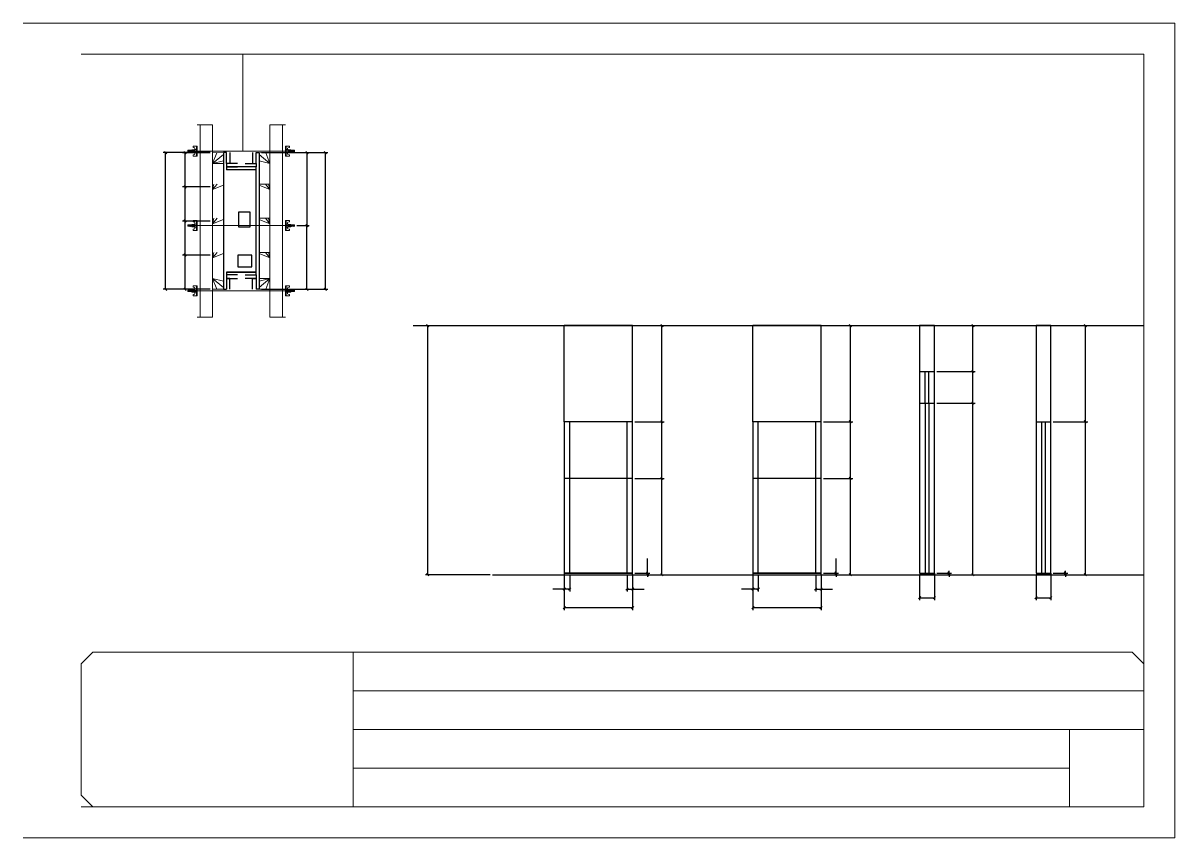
# Model space of a CAD drawing. Header units: metres. Extents: x 2743 to 5833, y 10700 to 11750.
# Drawn here: x 2743 to 4228, y 10700 to 11750 of the extents above; entities that cross this region are included whole.
import ezdxf

# ---------------------------------------------------------------- set-up
doc = ezdxf.new("R2010")
doc.units = ezdxf.units.M
for name, color, linetype in [('00 - FELIPE', 7, 'Continuous'), ('CHAPA', 7, 'Continuous'), ('COTA', 7, 'Continuous'), ('Hachura', 7, 'Continuous'), ('Madeira', 7, 'Continuous'), ('NIVEL 2° PAV.', 7, 'Continuous'), ('Nível', 7, 'Continuous'), ('Painéis', 7, 'Continuous'), ('Perfil Metálico', 7, 'Continuous'), ('SARR_2.2x7', 7, 'Continuous'), ('SARRAFO', 7, 'Continuous'), ('SARRAFO DE PRESSAO', 7, 'Continuous'), ('Texto Seção', 7, 'Continuous')]:
    doc.layers.add(name, color=color, linetype=linetype)

msp = doc.modelspace()

# ---------------------------------------------------------------- linework, layer by layer
at = {"layer": '00 - FELIPE', "color": 4, "lineweight": 25}
for p, q in [((3921.7, 11301.2), (3970.3, 11301.2)), ((3967.3, 11260.2), (3967.3, 11301.2)), ((3921.7, 11260.2), (3970.3, 11260.2))]:
    msp.add_line(p, q, dxfattribs=at)
at = {"layer": '00 - FELIPE', "color": 0, "lineweight": 25}
for p, q in [((3968.8, 11299.7), (3965.8, 11302.7)), ((3965.8, 11261.7), (3968.8, 11258.7))]:
    msp.add_line(p, q, dxfattribs=at)
at = {"layer": 'CHAPA', "color": 1, "lineweight": 25}
for points in [[(3005.1, 11583), (3001.1, 11583), (3001.1, 11407), (3005.1, 11407)], [(3005.1, 11583), (3001.1, 11583), (3001.1, 11407), (3005.1, 11407)], [(3043.1, 11583), (3047.1, 11583), (3047.1, 11407), (3043.1, 11407)], [(3043.1, 11583), (3047.1, 11583), (3047.1, 11407), (3043.1, 11407)], [(3043.1, 11561), (3043.1, 11564.6), (3005.1, 11564.6), (3005.1, 11561)], [(3043.1, 11561), (3043.1, 11564.6), (3005.1, 11564.6), (3005.1, 11561)], [(3043.1, 11425.4), (3043.1, 11429), (3005.1, 11429), (3005.1, 11425.4)], [(3043.1, 11425.4), (3043.1, 11429), (3005.1, 11429), (3005.1, 11425.4)]]:
    msp.add_lwpolyline(points, dxfattribs=at)
at = {"layer": 'COTA', "color": 0, "lineweight": 25}
for p, q in [((2928, 11581.5), (2925, 11584.5)), ((2952.9, 11581.4), (2949.9, 11584.4)), ((3110.3, 11581.5), (3107.3, 11584.5)), ((3134, 11581.5), (3131, 11584.5)), ((2949.9, 11540.4), (2952.9, 11537.4)), ((2952.9, 11537.4), (2949.9, 11540.4)), ((2949.9, 11496.4), (2952.9, 11493.4)), ((2952.9, 11493.4), (2949.9, 11496.4)), ((3110.3, 11487.5), (3107.3, 11490.5)), ((3107.3, 11490.5), (3110.3, 11487.5)), ((2949.9, 11452.4), (2952.9, 11449.4)), ((2952.9, 11449.4), (2949.9, 11452.4)), ((2925, 11408.5), (2928, 11405.5)), ((2949.9, 11408.4), (2952.9, 11405.4)), ((3107.3, 11408.5), (3110.3, 11405.5)), ((3131, 11408.5), (3134, 11405.5)), ((3567.9, 11358.7), (3564.9, 11361.7)), ((3810.9, 11358.7), (3807.9, 11361.7)), ((3968.8, 11358.7), (3965.8, 11361.7)), ((4113.8, 11358.7), (4110.8, 11361.7)), ((3965.8, 11302.7), (3968.8, 11299.7)), ((3968.8, 11258.7), (3965.8, 11261.7)), ((3567.9, 11234.7), (3564.9, 11237.7)), ((3564.9, 11237.7), (3567.9, 11234.7)), ((3810.9, 11234.7), (3807.9, 11237.7)), ((3807.9, 11237.7), (3810.9, 11234.7)), ((4110.8, 11237.7), (4113.8, 11234.7)), ((4113.8, 11234.7), (4110.8, 11237.7)), ((3564.9, 11164.7), (3567.9, 11161.7)), ((3567.9, 11161.7), (3564.9, 11164.7)), ((3807.9, 11164.7), (3810.9, 11161.7)), ((3810.9, 11161.7), (3807.9, 11164.7)), ((3546.3, 11042.7), (3549.3, 11039.7)), ((3549.3, 11037.7), (3546.3, 11040.7)), ((3564.9, 11040.7), (3567.9, 11037.7)), ((3789.3, 11042.7), (3792.3, 11039.7)), ((3792.3, 11037.7), (3789.3, 11040.7)), ((3807.9, 11040.7), (3810.9, 11037.7)), ((3935, 11042.7), (3938, 11039.7)), ((3938, 11037.7), (3935, 11040.7)), ((3965.8, 11040.7), (3968.8, 11037.7)), ((4085, 11042.7), (4088, 11039.7)), ((4088, 11037.7), (4085, 11040.7)), ((4110.8, 11040.7), (4113.8, 11037.7)), ((3442, 11022.2), (3439, 11019.2)), ((3446, 11019.2), (3449, 11022.2)), ((3523, 11022.2), (3520, 11019.2)), ((3527, 11019.2), (3530, 11022.2)), ((3685.1, 11022.2), (3682.1, 11019.2)), ((3689.1, 11019.2), (3692.1, 11022.2)), ((3766.1, 11022.2), (3763.1, 11019.2)), ((3770.1, 11019.2), (3773.1, 11022.2)), ((3900.1, 11010.9), (3897.1, 11007.9)), ((3916.1, 11007.9), (3919.1, 11010.9)), ((4050.1, 11010.9), (4047.1, 11007.9)), ((4066.1, 11007.9), (4069.1, 11010.9)), ((3442, 10998.1), (3439, 10995.1)), ((3527, 10995.1), (3530, 10998.1)), ((3685.1, 10998.1), (3682.1, 10995.1)), ((3770.1, 10995.1), (3773.1, 10998.1))]:
    msp.add_line(p, q, dxfattribs=at)
at = {"layer": 'COTA', "color": 241, "lineweight": 25}
for p, q in [((2984.1, 11583), (2923.5, 11583)), ((2926.5, 11407), (2926.5, 11583)), ((2984.1, 11582.9), (2948.4, 11582.9)), ((2951.4, 11582.9), (2951.4, 11538.9)), ((3050.1, 11583), (3135.5, 11583)), ((3084.1, 11583), (3111.8, 11583)), ((3108.8, 11583), (3108.8, 11489)), ((3132.5, 11407), (3132.5, 11583)), ((2984.1, 11538.9), (2948.4, 11538.9)), ((2984.1, 11538.9), (2948.4, 11538.9)), ((2951.4, 11538.9), (2951.4, 11494.9)), ((2984.1, 11494.9), (2948.4, 11494.9)), ((2984.1, 11494.9), (2948.4, 11494.9)), ((2951.4, 11494.9), (2951.4, 11450.9)), ((3095.9, 11489), (3111.8, 11489)), ((3095.9, 11489), (3111.8, 11489)), ((3108.8, 11407), (3108.8, 11489)), ((2984.1, 11450.9), (2948.4, 11450.9)), ((2984.1, 11450.9), (2948.4, 11450.9)), ((2951.4, 11450.9), (2951.4, 11406.9)), ((2984.1, 11407), (2923.5, 11407)), ((2984.1, 11406.9), (2948.4, 11406.9)), ((3050.1, 11407), (3135.5, 11407)), ((3084.1, 11407), (3111.8, 11407)), ((3528.5, 11360.2), (3440.5, 11360.2)), ((3440.5, 11236.2), (3440.5, 11360.2)), ((3528.5, 11236.2), (3528.5, 11360.2)), ((3771.6, 11360.2), (3683.6, 11360.2)), ((3683.6, 11236.2), (3683.6, 11360.2)), ((3771.6, 11236.2), (3771.6, 11360.2))]:
    msp.add_line(p, q, dxfattribs=at)
at = {"layer": 'COTA', "color": 180, "lineweight": 25}
for p, q in [((3035.5, 11506.5), (3020.5, 11506.5)), ((3020.5, 11506.5), (3020.5, 11487.5)), ((3035.5, 11487.5), (3035.5, 11506.5)), ((3020.5, 11487.5), (3035.5, 11487.5)), ((3037.8, 11451), (3019.8, 11451)), ((3019.8, 11451), (3019.8, 11436)), ((3037.8, 11436), (3037.8, 11451)), ((3019.8, 11436), (3037.8, 11436))]:
    msp.add_line(p, q, dxfattribs=at)
at = {"layer": 'COTA', "color": 4, "lineweight": 25}
for p, q in [((3531.5, 11360.2), (3569.4, 11360.2)), ((3566.4, 11236.2), (3566.4, 11360.2)), ((3774.6, 11360.2), (3812.4, 11360.2)), ((3809.4, 11236.2), (3809.4, 11360.2)), ((3920.6, 11360.2), (3970.3, 11360.2)), ((3967.3, 11301.2), (3967.3, 11360.2)), ((4070.6, 11360.2), (4115.3, 11360.2)), ((4112.3, 11236.2), (4112.3, 11360.2)), ((3920.6, 11301.2), (3970.3, 11301.2)), ((3920.6, 11260.2), (3970.3, 11260.2)), ((3967.3, 11039.2), (3967.3, 11260.2)), ((3531.5, 11236.2), (3569.4, 11236.2)), ((3531.5, 11236.2), (3569.4, 11236.2)), ((3566.4, 11163.2), (3566.4, 11236.2)), ((3774.6, 11236.2), (3812.4, 11236.2)), ((3774.6, 11236.2), (3812.4, 11236.2)), ((3809.4, 11163.2), (3809.4, 11236.2)), ((4070.6, 11236.2), (4115.3, 11236.2)), ((4070.6, 11236.2), (4115.3, 11236.2)), ((4112.3, 11039.2), (4112.3, 11236.2)), ((3531.5, 11163.2), (3569.4, 11163.2)), ((3531.5, 11163.2), (3569.4, 11163.2)), ((3566.4, 11039.2), (3566.4, 11163.2)), ((3774.6, 11163.2), (3812.4, 11163.2)), ((3774.6, 11163.2), (3812.4, 11163.2)), ((3809.4, 11039.2), (3809.4, 11163.2)), ((3547.8, 11041.2), (3547.8, 11060.1)), ((3790.8, 11041.2), (3790.8, 11060.1)), ((3440.5, 11038.2), (3440.5, 10993.6)), ((3440.5, 11036.2), (3440.5, 11017.7)), ((3447.5, 11038.2), (3447.5, 11017.7)), ((3521.5, 11038.2), (3521.5, 11017.7)), ((3528.5, 11038.2), (3528.5, 10993.6)), ((3528.5, 11036.2), (3528.5, 11017.7)), ((3531.5, 11041.2), (3550.8, 11041.2)), ((3531.5, 11039.2), (3550.8, 11039.2)), ((3531.5, 11039.2), (3569.4, 11039.2)), ((3547.8, 11039.2), (3547.8, 11041.2)), ((3547.8, 11039.2), (3547.8, 11036.2)), ((3683.6, 11038.2), (3683.6, 10993.6)), ((3683.6, 11036.2), (3683.6, 11017.7)), ((3690.6, 11038.2), (3690.6, 11017.7)), ((3764.6, 11038.2), (3764.6, 11017.7)), ((3771.6, 11038.2), (3771.6, 10993.6)), ((3771.6, 11036.2), (3771.6, 11017.7)), ((3774.6, 11041.2), (3793.8, 11041.2)), ((3774.6, 11039.2), (3793.8, 11039.2)), ((3774.6, 11039.2), (3812.4, 11039.2)), ((3790.8, 11039.2), (3790.8, 11041.2)), ((3790.8, 11039.2), (3790.8, 11036.2)), ((3898.6, 11038.2), (3898.6, 11006.4)), ((3917.6, 11038.2), (3917.6, 11006.4)), ((3920.6, 11041.2), (3939.5, 11041.2)), ((3920.6, 11039.2), (3939.5, 11039.2)), ((3920.6, 11039.2), (3970.3, 11039.2)), ((3936.5, 11041.2), (3936.5, 11044.2)), ((3936.5, 11039.2), (3936.5, 11041.2)), ((3936.5, 11039.2), (3936.5, 11036.2)), ((4048.6, 11038.2), (4048.6, 11006.4)), ((4067.6, 11038.2), (4067.6, 11006.4)), ((4070.6, 11041.2), (4089.5, 11041.2)), ((4070.6, 11039.2), (4089.5, 11039.2)), ((4070.6, 11039.2), (4115.3, 11039.2)), ((4086.5, 11041.2), (4086.5, 11044.2)), ((4086.5, 11039.2), (4086.5, 11041.2)), ((4086.5, 11039.2), (4086.5, 11036.2)), ((3440.5, 11020.7), (3425.8, 11020.7)), ((3447.5, 11020.7), (3440.5, 11020.7)), ((3521.5, 11020.7), (3528.5, 11020.7)), ((3528.5, 11020.7), (3543.3, 11020.7)), ((3683.6, 11020.7), (3668.8, 11020.7)), ((3690.6, 11020.7), (3683.6, 11020.7)), ((3764.6, 11020.7), (3771.6, 11020.7)), ((3771.6, 11020.7), (3786.3, 11020.7)), ((3898.6, 11009.4), (3917.6, 11009.4)), ((4048.6, 11009.4), (4067.6, 11009.4)), ((3528.5, 10996.6), (3440.5, 10996.6)), ((3771.6, 10996.6), (3683.6, 10996.6))]:
    msp.add_line(p, q, dxfattribs=at)
at = {"layer": 'COTA', "color": 241, "lineweight": 25}
for points in [[(3917.6, 11301.2), (3917.6, 11360.2), (3898.6, 11360.2), (3898.6, 11301.2)], [(4067.6, 11236.2), (4067.6, 11360.2), (4048.6, 11360.2), (4048.6, 11236.2)]]:
    msp.add_lwpolyline(points, dxfattribs=at)
at = {"layer": 'Hachura', "color": 0, "lineweight": 9}
for p, q in [((2955.6, 11586), (2955.3, 11585.7)), ((2955.3, 11585.7), (2955.3, 11584.4)), ((2955.6, 11584.1), (2955.3, 11584.4)), ((2955.9, 11586), (2955.6, 11586)), ((2955.6, 11584.1), (2955.6, 11586)), ((2956.2, 11584.1), (2955.6, 11585.3)), ((2956.2, 11584), (2955.6, 11585.1)), ((2955.6, 11584.6), (2955.9, 11583.9)), ((2955.6, 11584.3), (2955.7, 11584.1)), ((2955.9, 11586), (2956.9, 11584.1)), ((2955.9, 11586), (2956.9, 11584.1)), ((2956, 11586.1), (2957.1, 11583.9)), ((2957.3, 11584), (2956.2, 11586.1)), ((2956.2, 11584.1), (2956.9, 11584.1)), ((2957.1, 11586), (2956.4, 11586)), ((2957.4, 11584.1), (2956.4, 11586)), ((2957.1, 11586), (2958, 11584.1)), ((2957.2, 11586.1), (2958.2, 11583.9)), ((2958.5, 11584), (2957.4, 11586.1)), ((2958, 11584.1), (2957.4, 11584.1)), ((2958.2, 11586), (2957.6, 11586)), ((2958.6, 11584.1), (2957.6, 11586)), ((2957.8, 11586), (2957.6, 11586)), ((2958.2, 11586), (2959.2, 11584.1)), ((2958.3, 11586.1), (2959.4, 11583.9)), ((2959.6, 11584), (2958.6, 11586.1)), ((2958.8, 11584.1), (2958.6, 11584.1)), ((2959.4, 11586), (2958.7, 11586)), ((2959.7, 11584.1), (2958.7, 11586)), ((2958.8, 11584.1), (2959.2, 11584.1)), ((2959.4, 11586), (2960.4, 11584.1)), ((2960.4, 11584.8), (2959.7, 11586.1)), ((2959.7, 11584.1), (2960.4, 11584.1)), ((2960.4, 11585.1), (2959.9, 11586)), ((2960.4, 11586), (2959.9, 11586)), ((2960.4, 11583.3), (2960.4, 11586.6)), ((2960.4, 11583.3), (2960.4, 11586.6)), ((2960.4, 11586.6), (2963.6, 11586.6)), ((2960.4, 11585.6), (2963.6, 11585.6)), ((2960.4, 11584.1), (2963.6, 11584.1)), ((2963.6, 11583.3), (2960.4, 11583.3)), ((2967.1, 11591.4), (2961.9, 11591.4)), ((2961.9, 11591.4), (2961.9, 11589.7)), ((2961.9, 11589.7), (2964.1, 11589.2)), ((2963.6, 11586.9), (2963.6, 11583)), ((2966.2, 11586.9), (2963.6, 11586.9)), ((2963.6, 11583), (2963.6, 11583.3)), ((2963.6, 11583), (2963.6, 11583.3)), ((2963.6, 11583), (2966.2, 11583)), ((2966.2, 11585.3), (2964.2, 11585.3)), ((2964.2, 11584.8), (2966.2, 11584.8)), ((2964.4, 11588.8), (2964.4, 11586.9)), ((2964.4, 11581.1), (2964.4, 11583)), ((2966.1, 11591.3), (2967.1, 11591.3)), ((2966.1, 11591.1), (2967.1, 11591.1)), ((2966.1, 11590.7), (2967.1, 11590.7)), ((2966.1, 11590.3), (2967.1, 11590.3)), ((2966.1, 11589.4), (2967.1, 11589.4)), ((2966.1, 11588), (2967.1, 11588)), ((2966.2, 11591.4), (2966.2, 11578.5)), ((2966.2, 11591.4), (2966.2, 11586.3)), ((2966.2, 11585), (2966.2, 11586.9)), ((2966.2, 11586.3), (2966.2, 11585.6)), ((2966.2, 11585), (2967.1, 11585)), ((2966.5, 11585.9), (2966.3, 11585.9)), ((2966.3, 11584), (2966.7, 11584)), ((2966.9, 11585.9), (2966.5, 11585.9)), ((2967.1, 11578.5), (2967.1, 11591.4)), ((2967.1, 11579.5), (2967.1, 11587.3)), ((3081.1, 11578.5), (3081.1, 11591.4)), ((3081.1, 11591.4), (3086.2, 11591.4)), ((3082, 11591.3), (3081.1, 11591.3)), ((3082, 11591.1), (3081.1, 11591.1)), ((3082, 11590.7), (3081.1, 11590.7)), ((3082, 11590.3), (3081.1, 11590.3)), ((3082, 11589.4), (3081.1, 11589.4)), ((3082, 11588), (3081.1, 11588)), ((3081.1, 11579.5), (3081.1, 11587.3)), ((3082, 11585), (3081.1, 11585)), ((3081.2, 11585.9), (3081.7, 11585.9)), ((3081.8, 11584), (3081.4, 11584)), ((3081.7, 11585.9), (3081.9, 11585.9)), ((3082, 11591.4), (3082, 11578.5)), ((3082, 11591.4), (3082, 11586.3)), ((3082, 11585), (3082, 11586.9)), ((3082, 11586.9), (3084.6, 11586.9)), ((3082, 11586.3), (3082, 11585.6)), ((3082, 11585.3), (3084, 11585.3)), ((3084, 11584.8), (3082, 11584.8)), ((3084.6, 11583), (3082, 11583)), ((3083.8, 11588.8), (3083.8, 11586.9)), ((3083.8, 11581.1), (3083.8, 11583)), ((3086.2, 11589.7), (3084, 11589.2)), ((3084.6, 11586.9), (3084.6, 11583)), ((3087.8, 11586.6), (3084.6, 11586.6)), ((3087.8, 11585.6), (3084.6, 11585.6)), ((3087.8, 11584.1), (3084.6, 11584.1)), ((3084.6, 11583.3), (3087.8, 11583.3)), ((3084.6, 11583), (3084.6, 11583.3)), ((3084.6, 11583), (3084.6, 11583.3)), ((3086.2, 11591.4), (3086.2, 11589.7)), ((3087.7, 11583.3), (3087.7, 11586.6)), ((3087.8, 11583.3), (3087.8, 11586.6)), ((3087.8, 11584.8), (3088.4, 11586.1)), ((3088.7, 11586), (3087.8, 11584.1)), ((3087.8, 11585.1), (3088.2, 11586)), ((3087.8, 11586), (3088.2, 11586)), ((3088.4, 11584.1), (3087.8, 11584.1)), ((3088.4, 11584.1), (3089.4, 11586)), ((3088.5, 11584), (3089.6, 11586.1)), ((3089.8, 11586.1), (3088.7, 11583.9)), ((3088.7, 11586), (3089.4, 11586)), ((3089.9, 11586), (3088.9, 11584.1)), ((3089.4, 11584.1), (3088.9, 11584.1)), ((3089.4, 11584.1), (3089.6, 11584.1)), ((3089.6, 11584.1), (3090.5, 11586)), ((3089.7, 11584), (3090.7, 11586.1)), ((3091, 11586.1), (3089.9, 11583.9)), ((3089.9, 11586), (3090.5, 11586)), ((3091.1, 11586), (3090.1, 11584.1)), ((3090.1, 11584.1), (3090.7, 11584.1)), ((3090.3, 11586), (3090.5, 11586)), ((3090.7, 11584.1), (3091.7, 11586)), ((3090.8, 11584), (3091.9, 11586.1)), ((3092.1, 11586.1), (3091.1, 11583.9)), ((3091.1, 11586), (3091.7, 11586)), ((3092.2, 11586), (3091.3, 11584.1)), ((3092.2, 11586), (3091.3, 11584.1)), ((3091.9, 11584.1), (3091.3, 11584.1)), ((3091.9, 11584.1), (3092.5, 11585.3)), ((3092, 11584), (3092.5, 11585.1)), ((3092.2, 11586), (3092.5, 11586)), ((3092.5, 11584.6), (3092.2, 11583.9)), ((3092.5, 11584.3), (3092.4, 11584.1)), ((3092.5, 11586), (3092.9, 11585.7)), ((3092.5, 11584.1), (3092.5, 11586)), ((3092.5, 11584.1), (3092.9, 11584.4)), ((3092.9, 11585.7), (3092.9, 11584.4)), ((2961.9, 11580.2), (2964.1, 11580.8)), ((2961.9, 11578.5), (2961.9, 11580.2)), ((2966.2, 11578.5), (2961.9, 11578.5)), ((2966.1, 11581.9), (2967.1, 11581.9)), ((2966.1, 11580.5), (2967.1, 11580.5)), ((2966.1, 11579.7), (2967.1, 11579.7)), ((2966.1, 11579.2), (2967.1, 11579.2)), ((2966.1, 11578.9), (2967.1, 11578.9)), ((2966.1, 11578.6), (2967.1, 11578.6)), ((2966.2, 11578.5), (2967.1, 11578.5)), ((3082, 11581.9), (3081.1, 11581.9)), ((3082, 11580.5), (3081.1, 11580.5)), ((3082, 11579.7), (3081.1, 11579.7)), ((3082, 11579.2), (3081.1, 11579.2)), ((3082, 11578.9), (3081.1, 11578.9)), ((3082, 11578.6), (3081.1, 11578.6)), ((3082, 11578.5), (3081.1, 11578.5)), ((3082, 11578.5), (3086.2, 11578.5)), ((3086.2, 11580.2), (3084, 11580.8)), ((3086.2, 11578.5), (3086.2, 11580.2)), ((2967.1, 11495.4), (2961.9, 11495.4)), ((2961.9, 11495.4), (2961.9, 11493.7)), ((2966.1, 11495.3), (2967.1, 11495.3)), ((2966.1, 11495.1), (2967.1, 11495.1)), ((2966.1, 11494.7), (2967.1, 11494.7)), ((2966.1, 11494.3), (2967.1, 11494.3)), ((2966.2, 11495.4), (2966.2, 11482.5)), ((2966.2, 11495.4), (2966.2, 11490.3)), ((2967.1, 11482.5), (2967.1, 11495.4)), ((3081.1, 11482.5), (3081.1, 11495.4)), ((3081.1, 11495.4), (3086.2, 11495.4)), ((3082, 11495.3), (3081.1, 11495.3)), ((3082, 11495.1), (3081.1, 11495.1)), ((3082, 11494.7), (3081.1, 11494.7)), ((3082, 11494.3), (3081.1, 11494.3)), ((3082, 11495.4), (3082, 11482.5)), ((3082, 11495.4), (3082, 11490.3)), ((3086.2, 11495.4), (3086.2, 11493.7)), ((2955.6, 11490), (2955.3, 11489.7)), ((2955.3, 11489.7), (2955.3, 11488.4)), ((2955.6, 11488.1), (2955.3, 11488.4)), ((2955.9, 11490), (2955.6, 11490)), ((2955.6, 11488.1), (2955.6, 11490)), ((2956.2, 11488.1), (2955.6, 11489.3)), ((2956.2, 11488), (2955.6, 11489.1)), ((2955.6, 11488.6), (2955.9, 11487.9)), ((2955.6, 11488.3), (2955.7, 11488.1)), ((2955.9, 11490), (2956.9, 11488.1)), ((2955.9, 11490), (2956.9, 11488.1)), ((2956, 11490.1), (2957.1, 11487.9)), ((2957.3, 11488), (2956.2, 11490.1)), ((2956.2, 11488.1), (2956.9, 11488.1)), ((2957.1, 11490), (2956.4, 11490)), ((2957.4, 11488.1), (2956.4, 11490)), ((2957.1, 11490), (2958, 11488.1)), ((2957.2, 11490.1), (2958.2, 11487.9)), ((2958.5, 11488), (2957.4, 11490.1)), ((2958, 11488.1), (2957.4, 11488.1)), ((2958.2, 11490), (2957.6, 11490)), ((2958.6, 11488.1), (2957.6, 11490)), ((2957.8, 11490), (2957.6, 11490)), ((2958.2, 11490), (2959.2, 11488.1)), ((2958.3, 11490.1), (2959.4, 11487.9)), ((2959.6, 11488), (2958.6, 11490.1)), ((2958.8, 11488.1), (2958.6, 11488.1)), ((2959.4, 11490), (2958.7, 11490)), ((2959.7, 11488.1), (2958.7, 11490)), ((2958.8, 11488.1), (2959.2, 11488.1)), ((2959.4, 11490), (2960.4, 11488.1)), ((2960.4, 11488.8), (2959.7, 11490.1)), ((2959.7, 11488.1), (2960.4, 11488.1)), ((2960.4, 11489.1), (2959.9, 11490)), ((2960.4, 11490), (2959.9, 11490)), ((2960.4, 11487.3), (2960.4, 11490.6)), ((2960.4, 11487.3), (2960.4, 11490.6)), ((2960.4, 11490.6), (2963.6, 11490.6)), ((2960.4, 11489.6), (2963.6, 11489.6)), ((2960.4, 11488.1), (2963.6, 11488.1)), ((2963.6, 11487.3), (2960.4, 11487.3)), ((2961.9, 11493.7), (2964.1, 11493.2)), ((2961.9, 11484.2), (2964.1, 11484.8)), ((2961.9, 11482.5), (2961.9, 11484.2)), ((2966.2, 11482.5), (2961.9, 11482.5)), ((2963.6, 11490.9), (2963.6, 11487)), ((2966.2, 11490.9), (2963.6, 11490.9)), ((2963.6, 11487), (2963.6, 11487.3)), ((2963.6, 11487), (2963.6, 11487.3)), ((2963.6, 11487), (2966.2, 11487)), ((2966.2, 11489.3), (2964.2, 11489.3)), ((2964.2, 11488.8), (2966.2, 11488.8)), ((2964.4, 11492.8), (2964.4, 11490.9)), ((2964.4, 11485.1), (2964.4, 11487)), ((2966.1, 11493.4), (2967.1, 11493.4)), ((2966.1, 11492), (2967.1, 11492)), ((2966.1, 11485.9), (2967.1, 11485.9)), ((2966.1, 11484.5), (2967.1, 11484.5)), ((2966.1, 11483.7), (2967.1, 11483.7)), ((2966.1, 11483.2), (2967.1, 11483.2)), ((2966.1, 11482.9), (2967.1, 11482.9)), ((2966.1, 11482.6), (2967.1, 11482.6)), ((2966.2, 11489), (2966.2, 11490.9)), ((2966.2, 11490.3), (2966.2, 11489.6)), ((2966.2, 11489), (2967.1, 11489)), ((2966.2, 11482.5), (2967.1, 11482.5)), ((2966.5, 11489.9), (2966.3, 11489.9)), ((2966.3, 11488), (2966.7, 11488)), ((2966.9, 11489.9), (2966.5, 11489.9)), ((2967.1, 11483.5), (2967.1, 11491.3)), ((3082, 11493.4), (3081.1, 11493.4)), ((3082, 11492), (3081.1, 11492)), ((3081.1, 11483.5), (3081.1, 11491.3)), ((3082, 11489), (3081.1, 11489)), ((3082, 11485.9), (3081.1, 11485.9)), ((3082, 11484.5), (3081.1, 11484.5)), ((3082, 11483.7), (3081.1, 11483.7)), ((3082, 11483.2), (3081.1, 11483.2)), ((3082, 11482.9), (3081.1, 11482.9)), ((3082, 11482.6), (3081.1, 11482.6)), ((3082, 11482.5), (3081.1, 11482.5)), ((3081.2, 11489.9), (3081.7, 11489.9)), ((3081.8, 11488), (3081.4, 11488)), ((3081.7, 11489.9), (3081.9, 11489.9)), ((3082, 11489), (3082, 11490.9)), ((3082, 11490.9), (3084.6, 11490.9)), ((3082, 11490.3), (3082, 11489.6)), ((3082, 11489.3), (3084, 11489.3)), ((3084, 11488.8), (3082, 11488.8)), ((3084.6, 11487), (3082, 11487)), ((3082, 11482.5), (3086.2, 11482.5)), ((3083.8, 11492.8), (3083.8, 11490.9)), ((3083.8, 11485.1), (3083.8, 11487)), ((3086.2, 11493.7), (3084, 11493.2)), ((3086.2, 11484.2), (3084, 11484.8)), ((3084.6, 11490.9), (3084.6, 11487)), ((3087.8, 11490.6), (3084.6, 11490.6)), ((3087.8, 11489.6), (3084.6, 11489.6)), ((3087.8, 11488.1), (3084.6, 11488.1)), ((3084.6, 11487.3), (3087.8, 11487.3)), ((3084.6, 11487), (3084.6, 11487.3)), ((3084.6, 11487), (3084.6, 11487.3)), ((3086.2, 11482.5), (3086.2, 11484.2)), ((3087.7, 11487.3), (3087.7, 11490.6)), ((3087.8, 11487.3), (3087.8, 11490.6)), ((3087.8, 11488.8), (3088.4, 11490.1)), ((3088.7, 11490), (3087.8, 11488.1)), ((3087.8, 11489.1), (3088.2, 11490)), ((3087.8, 11490), (3088.2, 11490)), ((3088.4, 11488.1), (3087.8, 11488.1)), ((3088.4, 11488.1), (3089.4, 11490)), ((3088.5, 11488), (3089.6, 11490.1)), ((3089.8, 11490.1), (3088.7, 11487.9)), ((3088.7, 11490), (3089.4, 11490)), ((3089.9, 11490), (3088.9, 11488.1)), ((3089.4, 11488.1), (3088.9, 11488.1)), ((3089.4, 11488.1), (3089.6, 11488.1)), ((3089.6, 11488.1), (3090.5, 11490)), ((3089.7, 11488), (3090.7, 11490.1)), ((3091, 11490.1), (3089.9, 11487.9)), ((3089.9, 11490), (3090.5, 11490)), ((3091.1, 11490), (3090.1, 11488.1)), ((3090.1, 11488.1), (3090.7, 11488.1)), ((3090.3, 11490), (3090.5, 11490)), ((3090.7, 11488.1), (3091.7, 11490)), ((3090.8, 11488), (3091.9, 11490.1)), ((3092.1, 11490.1), (3091.1, 11487.9)), ((3091.1, 11490), (3091.7, 11490)), ((3092.2, 11490), (3091.3, 11488.1)), ((3092.2, 11490), (3091.3, 11488.1)), ((3091.9, 11488.1), (3091.3, 11488.1)), ((3091.9, 11488.1), (3092.5, 11489.3)), ((3092, 11488), (3092.5, 11489.1)), ((3092.2, 11490), (3092.5, 11490)), ((3092.5, 11488.6), (3092.2, 11487.9)), ((3092.5, 11488.3), (3092.4, 11488.1)), ((3092.5, 11490), (3092.9, 11489.7)), ((3092.5, 11488.1), (3092.5, 11490)), ((3092.5, 11488.1), (3092.9, 11488.4)), ((3092.9, 11489.7), (3092.9, 11488.4)), ((2955.6, 11405.9), (2955.3, 11405.5)), ((2955.3, 11404.2), (2955.3, 11405.5)), ((2955.6, 11405.3), (2955.9, 11406)), ((2956.2, 11406), (2955.6, 11404.8)), ((2955.6, 11405.6), (2955.7, 11405.9)), ((2956.2, 11405.9), (2955.6, 11404.6)), ((2955.6, 11405.9), (2955.6, 11403.9)), ((2955.9, 11403.9), (2956.9, 11405.9)), ((2955.9, 11403.9), (2956.9, 11405.9)), ((2956, 11403.9), (2957.1, 11406)), ((2957.3, 11406), (2956.2, 11403.8)), ((2956.2, 11405.9), (2956.9, 11405.9)), ((2957.4, 11405.9), (2956.4, 11403.9)), ((2957.1, 11403.9), (2958, 11405.9)), ((2957.2, 11403.9), (2958.2, 11406)), ((2958.5, 11406), (2957.4, 11403.8)), ((2958, 11405.9), (2957.4, 11405.9)), ((2958.6, 11405.9), (2957.6, 11403.9)), ((2958.2, 11403.9), (2959.2, 11405.9)), ((2958.3, 11403.9), (2959.4, 11406)), ((2959.6, 11406), (2958.6, 11403.8)), ((2958.8, 11405.9), (2958.6, 11405.9)), ((2959.7, 11405.9), (2958.7, 11403.9)), ((2958.8, 11405.9), (2959.2, 11405.9)), ((2959.4, 11403.9), (2960.4, 11405.9)), ((2959.7, 11405.9), (2960.4, 11405.9)), ((2960.4, 11405.1), (2959.7, 11403.8)), ((2960.4, 11404.8), (2959.9, 11403.9)), ((2960.4, 11406.6), (2960.4, 11403.3)), ((2960.4, 11406.6), (2960.4, 11403.3)), ((2963.6, 11406.6), (2960.4, 11406.6)), ((2960.4, 11405.9), (2963.6, 11405.9)), ((2966.2, 11411.4), (2961.9, 11411.4)), ((2961.9, 11411.4), (2961.9, 11409.7)), ((2961.9, 11409.7), (2964.1, 11409.1)), ((2963.6, 11403), (2963.6, 11406.9)), ((2963.6, 11406.9), (2966.2, 11406.9)), ((2963.6, 11406.9), (2963.6, 11406.6)), ((2963.6, 11406.9), (2963.6, 11406.6)), ((2964.2, 11405.2), (2966.2, 11405.2)), ((2964.4, 11408.8), (2964.4, 11406.9)), ((2966.1, 11411.3), (2967.1, 11411.3)), ((2966.1, 11411.1), (2967.1, 11411.1)), ((2966.1, 11410.7), (2967.1, 11410.7)), ((2966.1, 11410.3), (2967.1, 11410.3)), ((2966.1, 11409.4), (2967.1, 11409.4)), ((2966.1, 11408), (2967.1, 11408)), ((2966.2, 11398.5), (2966.2, 11411.4)), ((2966.2, 11411.4), (2967.1, 11411.4)), ((2966.2, 11405), (2966.2, 11403)), ((2966.2, 11405), (2967.1, 11405)), ((2966.3, 11405.9), (2966.7, 11405.9)), ((2967.1, 11411.4), (2967.1, 11398.5)), ((2967.1, 11410.5), (2967.1, 11402.6)), ((3081.1, 11411.4), (3081.1, 11398.5)), ((3082, 11411.4), (3081.1, 11411.4)), ((3082, 11411.3), (3081.1, 11411.3)), ((3082, 11411.1), (3081.1, 11411.1)), ((3082, 11410.7), (3081.1, 11410.7)), ((3081.1, 11410.5), (3081.1, 11402.6)), ((3082, 11410.3), (3081.1, 11410.3)), ((3082, 11409.4), (3081.1, 11409.4)), ((3082, 11408), (3081.1, 11408)), ((3082, 11405), (3081.1, 11405)), ((3081.8, 11405.9), (3081.4, 11405.9)), ((3082, 11398.5), (3082, 11411.4)), ((3082, 11411.4), (3086.2, 11411.4)), ((3084.6, 11406.9), (3082, 11406.9)), ((3084, 11405.2), (3082, 11405.2)), ((3082, 11405), (3082, 11403)), ((3083.8, 11408.8), (3083.8, 11406.9)), ((3086.2, 11409.7), (3084, 11409.1)), ((3084.6, 11403), (3084.6, 11406.9)), ((3084.6, 11406.9), (3084.6, 11406.6)), ((3084.6, 11406.9), (3084.6, 11406.6)), ((3084.6, 11406.6), (3087.8, 11406.6)), ((3087.8, 11405.9), (3084.6, 11405.9)), ((3086.2, 11411.4), (3086.2, 11409.7)), ((3087.7, 11406.6), (3087.7, 11403.3)), ((3087.8, 11406.6), (3087.8, 11403.3)), ((3088.4, 11405.9), (3087.8, 11405.9)), ((3088.7, 11403.9), (3087.8, 11405.9)), ((3087.8, 11405.1), (3088.4, 11403.8)), ((3087.8, 11404.8), (3088.2, 11403.9)), ((3088.4, 11405.9), (3089.4, 11403.9)), ((3088.5, 11406), (3089.6, 11403.8)), ((3089.8, 11403.9), (3088.7, 11406)), ((3089.4, 11405.9), (3088.9, 11405.9)), ((3089.9, 11403.9), (3088.9, 11405.9)), ((3089.4, 11405.9), (3089.6, 11405.9)), ((3089.6, 11405.9), (3090.5, 11403.9)), ((3089.7, 11406), (3090.7, 11403.8)), ((3091, 11403.9), (3089.9, 11406)), ((3090.1, 11405.9), (3090.7, 11405.9)), ((3091.1, 11403.9), (3090.1, 11405.9)), ((3090.7, 11405.9), (3091.7, 11403.9)), ((3090.8, 11406), (3091.9, 11403.8)), ((3092.1, 11403.9), (3091.1, 11406)), ((3092.2, 11403.9), (3091.3, 11405.9)), ((3091.9, 11405.9), (3091.3, 11405.9)), ((3092.2, 11403.9), (3091.3, 11405.9)), ((3091.9, 11405.9), (3092.5, 11404.6)), ((3092, 11406), (3092.5, 11404.8)), ((3092.5, 11405.3), (3092.2, 11406)), ((3092.5, 11405.6), (3092.4, 11405.9)), ((3092.5, 11405.9), (3092.9, 11405.5)), ((3092.5, 11405.9), (3092.5, 11403.9)), ((3092.9, 11404.2), (3092.9, 11405.5)), ((2955.6, 11403.9), (2955.3, 11404.2)), ((2955.9, 11403.9), (2955.6, 11403.9)), ((2957.1, 11403.9), (2956.4, 11403.9)), ((2958.2, 11403.9), (2957.6, 11403.9)), ((2957.8, 11403.9), (2957.6, 11403.9)), ((2959.4, 11403.9), (2958.7, 11403.9)), ((2960.4, 11403.9), (2959.9, 11403.9)), ((2960.4, 11404.3), (2963.6, 11404.3)), ((2960.4, 11403.3), (2963.6, 11403.3)), ((2961.9, 11400.2), (2964.1, 11400.8)), ((2961.9, 11398.5), (2961.9, 11400.2)), ((2967.1, 11398.5), (2961.9, 11398.5)), ((2966.2, 11403), (2963.6, 11403)), ((2966.2, 11404.6), (2964.2, 11404.6)), ((2964.4, 11401.1), (2964.4, 11403)), ((2966.1, 11401.9), (2967.1, 11401.9)), ((2966.1, 11400.5), (2967.1, 11400.5)), ((2966.1, 11399.7), (2967.1, 11399.7)), ((2966.1, 11399.2), (2967.1, 11399.2)), ((2966.1, 11398.9), (2967.1, 11398.9)), ((2966.1, 11398.6), (2967.1, 11398.6)), ((2966.2, 11403.7), (2966.2, 11404.3)), ((2966.2, 11398.5), (2966.2, 11403.7)), ((2966.5, 11404), (2966.3, 11404)), ((2966.9, 11404), (2966.5, 11404)), ((3082, 11401.9), (3081.1, 11401.9)), ((3082, 11400.5), (3081.1, 11400.5)), ((3082, 11399.7), (3081.1, 11399.7)), ((3082, 11399.2), (3081.1, 11399.2)), ((3082, 11398.9), (3081.1, 11398.9)), ((3082, 11398.6), (3081.1, 11398.6)), ((3081.1, 11398.5), (3086.2, 11398.5)), ((3081.2, 11404), (3081.7, 11404)), ((3081.7, 11404), (3081.9, 11404)), ((3082, 11404.6), (3084, 11404.6)), ((3082, 11403.7), (3082, 11404.3)), ((3082, 11398.5), (3082, 11403.7)), ((3082, 11403), (3084.6, 11403)), ((3083.8, 11401.1), (3083.8, 11403)), ((3086.2, 11400.2), (3084, 11400.8)), ((3087.8, 11404.3), (3084.6, 11404.3)), ((3087.8, 11403.3), (3084.6, 11403.3)), ((3086.2, 11398.5), (3086.2, 11400.2)), ((3087.8, 11403.9), (3088.2, 11403.9)), ((3088.7, 11403.9), (3089.4, 11403.9)), ((3089.9, 11403.9), (3090.5, 11403.9)), ((3090.3, 11403.9), (3090.5, 11403.9)), ((3091.1, 11403.9), (3091.7, 11403.9)), ((3092.2, 11403.9), (3092.5, 11403.9)), ((3092.5, 11403.9), (3092.9, 11404.2))]:
    msp.add_line(p, q, dxfattribs=at)
at = {"layer": 'Hachura', "color": 251, "lineweight": 9}
for p, q in [((3091.9, 11585), (2960.1, 11585)), ((3091.9, 11489), (2960.1, 11489)), ((3091.9, 11405), (2960.1, 11405))]:
    msp.add_line(p, q, dxfattribs=at)
at = {"layer": 'Madeira', "color": 126, "lineweight": 18}
for p, q in [((2987.1, 11568.9), (2992.5, 11582.9)), ((2987.1, 11568.9), (3001.1, 11580.5)), ((2987.1, 11568.9), (3001.1, 11572.4)), ((3061.1, 11568.9), (3047.1, 11580.5)), ((3061.1, 11568.9), (3047.1, 11572.4)), ((3061.1, 11568.9), (3055.7, 11582.9)), ((2987.1, 11535.4), (2992.8, 11542.5)), ((2987.1, 11535.4), (2988.8, 11542.4)), ((2987.1, 11535.4), (3001.1, 11540.9)), ((3061.1, 11535.4), (3047.1, 11540.9)), ((3061.1, 11535.4), (3055.3, 11542.5)), ((3061.1, 11535.4), (3059.3, 11542.4)), ((2987.1, 11491.4), (2992.8, 11498.5)), ((2987.1, 11491.4), (2988.8, 11498.4)), ((2987.1, 11491.4), (3001.1, 11496.9)), ((3061.1, 11491.4), (3047.1, 11496.9)), ((3061.1, 11491.4), (3055.3, 11498.5)), ((3061.1, 11491.4), (3059.3, 11498.4)), ((2987.1, 11447.4), (2992.8, 11454.5)), ((2987.1, 11447.4), (2988.8, 11454.4)), ((2987.1, 11447.4), (3001.1, 11452.9)), ((3061.1, 11447.4), (3047.1, 11452.9)), ((3061.1, 11447.4), (3055.3, 11454.5)), ((3061.1, 11447.4), (3059.3, 11454.4)), ((2987.1, 11420.9), (3001.1, 11409.4)), ((2987.1, 11420.9), (3001.1, 11417.5)), ((2987.1, 11420.9), (2992.5, 11407)), ((3061.1, 11420.9), (3047.1, 11409.4)), ((3061.1, 11420.9), (3047.1, 11417.5)), ((3061.1, 11420.9), (3055.6, 11407))]:
    msp.add_line(p, q, dxfattribs=at)
for points in [[(2987.1, 11406.9), (3001.1, 11407), (3001.1, 11583), (2987.1, 11582.9)], [(2987.1, 11568.9), (3001.1, 11569), (3001.1, 11583), (2987.1, 11582.9)], [(3061.1, 11406.9), (3047.1, 11407), (3047.1, 11583), (3061.1, 11582.9)], [(3061.1, 11535.4), (3061.1, 11542.4), (3047.1, 11542.5), (3047.1, 11535.5)], [(3061.1, 11491.4), (3061.1, 11498.4), (3047.1, 11498.5), (3047.1, 11491.5)], [(3061.1, 11447.4), (3061.1, 11454.4), (3047.1, 11454.5), (3047.1, 11447.5)], [(3061.1, 11420.9), (3047.1, 11421), (3047.1, 11407), (3061.1, 11406.9)]]:
    msp.add_lwpolyline(points, dxfattribs=at)
at = {"layer": 'NIVEL 2° PAV.', "color": 0, "lineweight": 25}
for p, q in [((3265.9, 11358.7), (3262.9, 11361.7)), ((3262.9, 11040.7), (3265.9, 11037.7))]:
    msp.add_line(p, q, dxfattribs=at)
at = {"layer": 'NIVEL 2° PAV.', "color": 4, "lineweight": 25}
for p, q in [((3261.2, 11360.2), (3267.4, 11360.2)), ((3264.4, 11039.2), (3264.4, 11360.2)), ((3344.9, 11039.2), (3261.4, 11039.2))]:
    msp.add_line(p, q, dxfattribs=at)
at = {"layer": 'Nível', "color": 4, "lineweight": 25}
for p, q in [((3245.7, 11360.2), (4187.7, 11360.2)), ((3347.9, 11039.2), (4187.7, 11039.2))]:
    msp.add_line(p, q, dxfattribs=at)
at = {"layer": 'Painéis', "color": 200, "lineweight": 25}
for p, q in [((3898.6, 11301.2), (3898.6, 11041.2)), ((3898.6, 11301.2), (3917.6, 11301.2)), ((3917.6, 11041.2), (3917.6, 11301.2)), ((3898.6, 11260.2), (3917.6, 11260.2)), ((3440.5, 11236.2), (3440.5, 11039.2)), ((3528.5, 11236.2), (3440.5, 11236.2)), ((3528.5, 11039.2), (3528.5, 11236.2)), ((3683.6, 11236.2), (3683.6, 11039.2)), ((3771.6, 11236.2), (3683.6, 11236.2)), ((3771.6, 11039.2), (3771.6, 11236.2)), ((4048.6, 11236.2), (4048.6, 11041.2)), ((4048.6, 11236.2), (4067.6, 11236.2)), ((4067.6, 11041.2), (4067.6, 11236.2)), ((3528.5, 11163.2), (3440.5, 11163.2)), ((3771.6, 11163.2), (3683.6, 11163.2)), ((3440.5, 11041.2), (3528.5, 11041.2)), ((3683.6, 11041.2), (3771.6, 11041.2)), ((3898.6, 11041.2), (3917.6, 11041.2)), ((4048.6, 11041.2), (4067.6, 11041.2))]:
    msp.add_line(p, q, dxfattribs=at)
for points in [[(3005.1, 11429), (3043.1, 11429), (3043.1, 11561), (3005.1, 11561)], [(3528.5, 11041.2), (3440.5, 11041.2), (3440.5, 11039.2), (3528.5, 11039.2)], [(3771.6, 11041.2), (3683.6, 11041.2), (3683.6, 11039.2), (3771.6, 11039.2)], [(3898.6, 11041.2), (3917.6, 11041.2), (3917.6, 11039.2), (3898.6, 11039.2)], [(4048.6, 11041.2), (4067.6, 11041.2), (4067.6, 11039.2), (4048.6, 11039.2)]]:
    msp.add_lwpolyline(points, dxfattribs=at)
at = {"layer": 'Perfil Metálico', "color": 224, "lineweight": 18}
for points in [[(2967.1, 11619), (2987.1, 11619), (2987.1, 11371), (2967.1, 11371)], [(2983.1, 11371), (2971.1, 11371), (2971.1, 11619), (2983.1, 11619)], [(3081.1, 11619), (3061.1, 11619), (3061.1, 11371), (3081.1, 11371)], [(3065.1, 11371), (3077.1, 11371), (3077.1, 11619), (3065.1, 11619)]]:
    msp.add_lwpolyline(points, dxfattribs=at)
at = {"layer": 'SARR_2.2x7', "color": 40, "lineweight": 25}
for p, q in [((3905.6, 11260.2), (3905.6, 11301.2)), ((3910.6, 11260.2), (3910.6, 11301.2)), ((3905.6, 11260.2), (3905.6, 11041.2)), ((3910.6, 11260.2), (3910.6, 11041.2)), ((3447.5, 11163.2), (3447.5, 11236.2)), ((3521.5, 11163.2), (3521.5, 11236.2)), ((3690.6, 11163.2), (3690.6, 11236.2)), ((3764.6, 11163.2), (3764.6, 11236.2)), ((4055.6, 11236.2), (4055.6, 11041.2)), ((4060.6, 11236.2), (4060.6, 11041.2)), ((3447.5, 11041.2), (3447.5, 11163.2)), ((3521.5, 11041.2), (3521.5, 11163.2)), ((3690.6, 11041.2), (3690.6, 11163.2)), ((3764.6, 11041.2), (3764.6, 11163.2))]:
    msp.add_line(p, q, dxfattribs=at)
at = {"layer": 'SARRAFO', "color": 251, "lineweight": 25}
for points in [[(3009.5, 11583), (3009.5, 11569), (3005.1, 11569), (3005.1, 11583)], [(3019.1, 11569), (3005.1, 11569), (3005.1, 11564.6), (3019.1, 11564.6)], [(3029.1, 11569), (3043.1, 11569), (3043.1, 11564.6), (3029.1, 11564.6)], [(3038.7, 11583), (3038.7, 11569), (3043.1, 11569), (3043.1, 11583)], [(3019.1, 11425.4), (3005.1, 11425.4), (3005.1, 11421), (3019.1, 11421)], [(3009.5, 11407), (3009.5, 11421), (3005.1, 11421), (3005.1, 11407)], [(3029.1, 11425.4), (3043.1, 11425.4), (3043.1, 11421), (3029.1, 11421)], [(3038.7, 11407), (3038.7, 11421), (3043.1, 11421), (3043.1, 11407)]]:
    msp.add_lwpolyline(points, dxfattribs=at)
at = {"layer": 'SARRAFO DE PRESSAO', "color": 30, "lineweight": 9}
for p, q in [((3168.3, 10740), (3168.3, 10939.2)), ((3168.3, 10889.4), (4187.7, 10889.4)), ((3168.3, 10839.6), (4091.7, 10839.6)), ((4187.7, 10839.6), (4091.7, 10839.6)), ((4091.7, 10839.6), (4091.7, 10740)), ((3168.3, 10789.8), (4091.7, 10789.8))]:
    msp.add_line(p, q, dxfattribs=at)
at = {"layer": 'SARRAFO DE PRESSAO', "color": 251, "lineweight": 9}
msp.add_lwpolyline([(2742.7, 10700), (4227.7, 10700), (4227.7, 11750), (2742.7, 11750)], dxfattribs=at)
at = {"layer": 'SARRAFO DE PRESSAO', "color": 30, "lineweight": 9}
for points in [[(2817.7, 10740), (4187.7, 10740), (4187.7, 11710), (2817.7, 11710)], [(4187.7, 10740), (4187.7, 10924.2), (4172.7, 10939.2), (2832.7, 10939.2), (2817.7, 10924.2), (2817.7, 10755), (2832.7, 10740), (4187.7, 10740)]]:
    msp.add_lwpolyline(points, dxfattribs=at)
at = {"layer": 'Texto Seção', "color": 252, "lineweight": 15}
msp.add_line((3026, 11585), (3026, 11710), dxfattribs=at)

doc.saveas('drawing.dxf')
